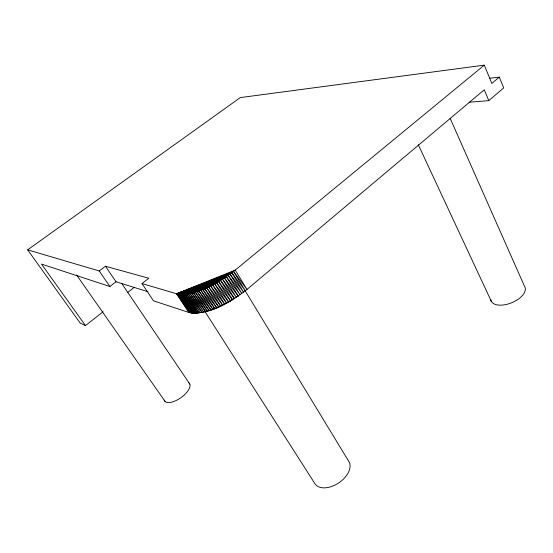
<?xml version="1.0" encoding="UTF-8"?>
<svg xmlns="http://www.w3.org/2000/svg" width="553" height="553" viewBox="0 0 553 553"><rect width="100%" height="100%" fill="white"/><g stroke="black" fill="none" stroke-linecap="round" stroke-linejoin="round"><path stroke-width="0.83" d="M469.068 102.277L488.804 100.605L503.7 87.906L499.304 77.13L489.875 78.215M499.304 77.13L491.831 83.42L484.283 65.143L240.285 97.591L27.65 249.845L80.247 323.146L85.48 325.572L103.121 311.747M484.283 65.143L235.239 270.078C218.511 282.472 198.403 296.138 176.642 293.781L142.003 283.571L148.792 278.242L105.45 266.235L99.222 270.956L27.65 249.845M127.543 292.606L134.331 287.29M85.48 325.572L41.468 264.058L109.888 286.523L116.019 281.788L147.9 291.687M142.003 283.571L153.485 300.839L188.718 312.404C210.292 315.507 230.546 301.91 246.977 289.447L484.276 89.78L488.804 100.605M191.939 312.756L195.969 313.198L182.442 294.424L176.642 293.781L235.239 270.078L246.977 289.447L233.56 271.44L176.642 293.781L188.718 312.404L193.26 313.192L181.135 294.424L176.642 293.781L189.734 312.694L177.644 294.037L190.833 312.922L178.73 294.231L192.009 313.088L179.891 294.362L193.26 313.192M192.679 312.721L197.428 313.109L183.824 294.362L176.642 293.781L231.825 272.781L245.325 290.809L233.56 271.44M194.684 312.721L198.949 312.95L185.276 294.231L176.642 293.781L230.041 274.115L243.617 292.157L231.825 272.781M228.216 275.429L240.071 294.797L226.357 276.721L176.642 293.781L188.366 293.781L200.525 312.721L186.79 294.037L176.642 293.781L228.216 275.429L241.868 293.484L230.041 274.115M224.463 277.986L236.366 297.348L222.534 279.224L176.642 293.781L191.691 293.069L203.85 312.079L189.997 293.456L176.642 293.781L224.463 277.986L238.232 296.083L236.615 296.622M205.668 311.291L207.361 311.18L193.426 292.62L176.642 293.781L220.585 280.433L234.465 298.579L232.834 299.069M207.479 310.779L209.186 310.634L195.209 292.108L176.642 293.781L218.615 281.608L232.536 299.774L230.884 300.251M209.324 310.212L211.039 310.026L197.034 291.535L176.642 293.781L216.624 282.749L230.594 300.943L228.949 301.392M211.26 309.569L212.933 309.362L198.9 290.899L176.642 293.781L214.633 283.841L228.631 302.062L226.965 302.498M212.317 309.003L214.847 308.636L200.801 290.207L176.642 293.781L212.629 284.899L226.654 303.148L225.002 303.549M213.382 308.401L216.783 307.855L202.73 289.454L176.642 293.781L210.631 285.908L224.677 304.185L222.168 304.758M216.244 307.461L218.746 307.012L204.679 288.645L176.642 293.781L208.633 286.869L222.693 305.18L220.205 305.705M176.642 293.781L206.649 287.788L220.716 306.12L219.029 306.452M203.055 311.774L205.585 311.664L193.426 292.62M200.476 312.431L202.156 312.431L189.997 293.456M190.301 312.528L188.718 312.404L190.329 312.583M191.227 312.756L194.58 313.226L182.442 294.424M191.691 293.069L205.585 311.664M188.366 293.781L202.156 312.431M181.135 294.424L194.58 313.226M76.646 275.028L165.188 401.582M99.222 270.956L109.888 286.523M105.45 266.235L116.019 281.788M121.826 283.606L189.859 384.135M185.276 294.231L197.428 313.109M183.824 294.362L195.969 313.198M186.79 294.037L198.949 312.95M195.209 292.108L207.361 311.18M205.225 311.947L314.768 483.44A20.281 12.38 -33.8 0 0 338.45 483.101A20.281 12.38 -33.8 0 0 348.722 461.285L244.889 290.36M198.9 290.899L211.039 310.026M197.034 291.535L209.186 310.634M200.801 290.207L212.933 309.362M204.679 288.645L216.783 307.855M202.73 289.454L214.847 308.636M208.633 286.869L220.716 306.12M206.649 287.788L218.746 307.012M210.631 285.908L222.693 305.18M214.633 283.841L226.654 303.148M212.629 284.899L224.677 304.185M216.624 282.749L228.631 302.062M220.585 280.433L232.536 299.774M218.615 281.608L230.594 300.943M222.534 279.224L234.465 298.579M226.357 276.721L238.232 296.083M418.324 144.789L491.347 301.392M450.114 118.273L524.59 286.454A18.263 9.408 -22 0 1 511.387 302.885A18.263 9.408 -22 0 1 490.829 299.844M188.808 382.745A15.208 6.671 -35.3 0 1 180.914 397.69A15.208 6.671 -35.3 0 1 164.234 400.116"/></g></svg>
